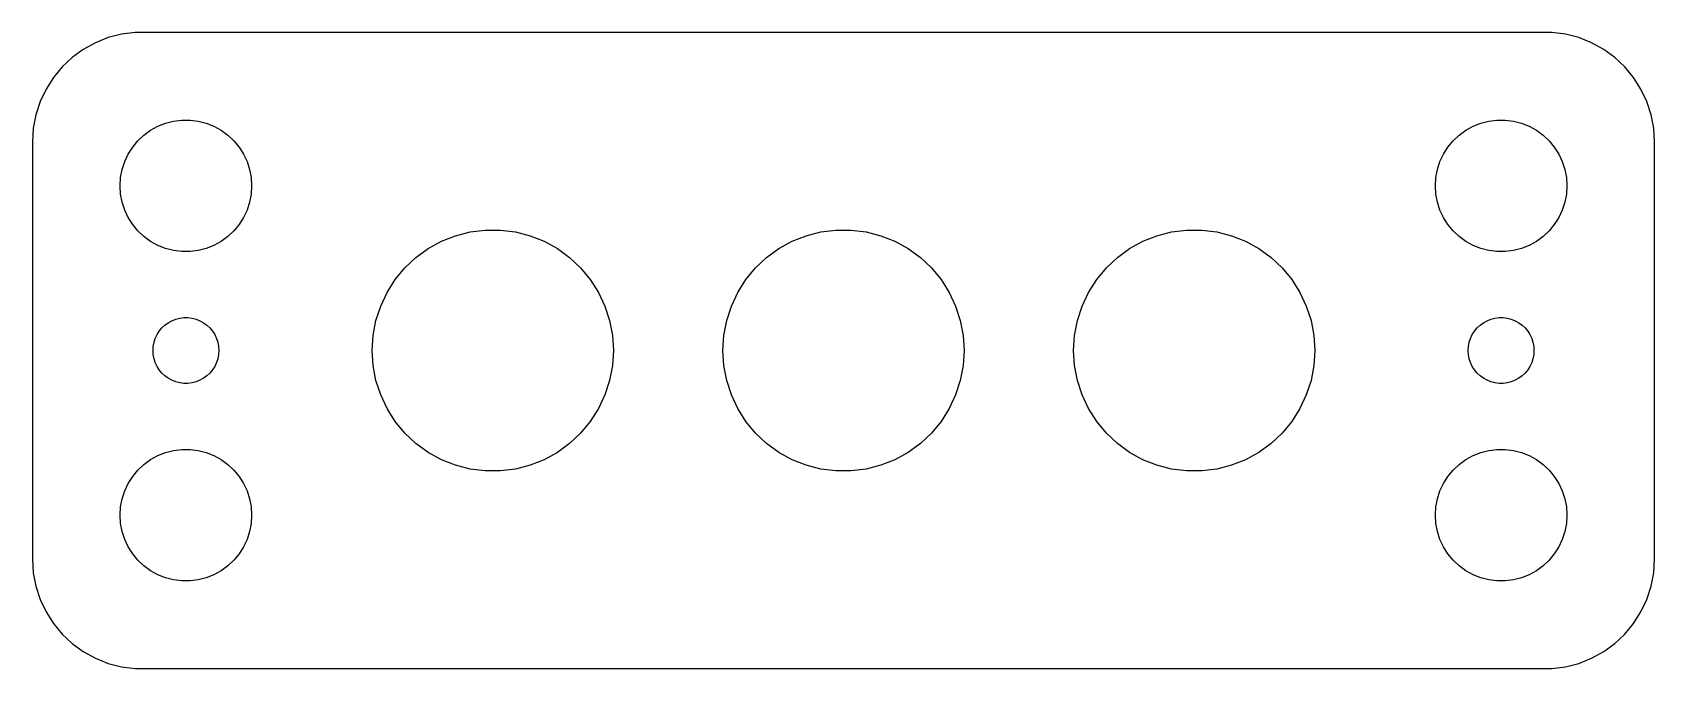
# Model space of a CAD drawing. Header units: metres. Extents: x -37 to 37, y 24.5 to 53.5.
import ezdxf

# ---------------------------------------------------------------- set-up
doc = ezdxf.new("R2010")
doc.units = ezdxf.units.M

msp = doc.modelspace()

# ---------------------------------------------------------------- linework, layer by layer
for p, q in [((-32.9369, 53.4114), (-33.5451, 53.2553)), ((-32.3139, 53.4901), (-32.9369, 53.4114)), ((32.3139, 53.4901), (-32.3139, 53.4901)), ((32.9369, 53.4114), (32.3139, 53.4901)), ((33.5451, 53.2553), (32.9369, 53.4114)), ((-34.6791, 52.7216), (-35.1871, 52.3526)), ((-34.1289, 53.0241), (-34.6791, 52.7216)), ((-33.5451, 53.2553), (-34.1289, 53.0241)), ((34.1289, 53.0241), (33.5451, 53.2553)), ((34.6791, 52.7216), (34.1289, 53.0241)), ((35.1871, 52.3526), (34.6791, 52.7216)), ((-35.6448, 51.9227), (-36.0451, 51.4389)), ((-35.1871, 52.3526), (-35.6448, 51.9227)), ((35.6448, 51.9227), (35.1871, 52.3526)), ((36.0451, 51.4389), (35.6448, 51.9227)), ((-36.0451, 51.4389), (-36.3815, 50.9088)), ((36.3815, 50.9088), (36.0451, 51.4389)), ((-36.6489, 50.3406), (-36.8429, 49.7434)), ((-36.3815, 50.9088), (-36.6489, 50.3406)), ((36.6489, 50.3406), (36.3815, 50.9088)), ((36.8429, 49.7434), (36.6489, 50.3406)), ((-36.8429, 49.7434), (-36.9606, 49.1267)), ((36.9606, 49.1267), (36.8429, 49.7434)), ((-36.9606, 49.1267), (-37, 48.5)), ((-31.9123, 48.8115), (-31.6075, 49.033)), ((-31.6075, 49.033), (-31.2773, 49.2145)), ((-31.2773, 49.2145), (-30.927, 49.3532)), ((-30.927, 49.3532), (-30.5621, 49.4469)), ((-30.5621, 49.4469), (-30.1884, 49.4941)), ((-30.1884, 49.4941), (-29.8116, 49.4941)), ((-29.8116, 49.4941), (-29.4379, 49.4469)), ((-29.4379, 49.4469), (-29.0729, 49.3532)), ((-29.0729, 49.3532), (-28.7227, 49.2145)), ((-28.7227, 49.2145), (-28.3925, 49.033)), ((-28.3925, 49.033), (-28.0877, 48.8115)), ((28.0877, 48.8115), (28.3925, 49.033)), ((28.3925, 49.033), (28.7227, 49.2145)), ((28.7227, 49.2145), (29.0729, 49.3532)), ((29.0729, 49.3532), (29.4379, 49.4469)), ((29.4379, 49.4469), (29.8116, 49.4941)), ((29.8116, 49.4941), (30.1884, 49.4941)), ((30.1884, 49.4941), (30.5621, 49.4469)), ((30.5621, 49.4469), (30.927, 49.3532)), ((30.927, 49.3532), (31.2773, 49.2145)), ((31.2773, 49.2145), (31.6075, 49.033)), ((31.6075, 49.033), (31.9123, 48.8115)), ((37, 48.5), (36.9606, 49.1267)), ((-37, 48.5), (-37, 29.5)), ((-32.6289, 47.9453), (-32.427, 48.2634)), ((-32.427, 48.2634), (-32.1869, 48.5536)), ((-32.1869, 48.5536), (-31.9123, 48.8115)), ((-28.0877, 48.8115), (-27.8131, 48.5536)), ((-27.8131, 48.5536), (-27.5729, 48.2634)), ((-27.5729, 48.2634), (-27.3711, 47.9453)), ((27.3711, 47.9453), (27.5729, 48.2634)), ((27.5729, 48.2634), (27.8131, 48.5536)), ((27.8131, 48.5536), (28.0877, 48.8115)), ((31.9123, 48.8115), (32.1869, 48.5536)), ((32.1869, 48.5536), (32.427, 48.2634)), ((32.427, 48.2634), (32.6289, 47.9453)), ((37, 29.5), (37, 48.5)), ((-32.9057, 47.2461), (-32.7893, 47.6044)), ((-32.7893, 47.6044), (-32.6289, 47.9453)), ((-27.3711, 47.9453), (-27.2107, 47.6044)), ((-27.2107, 47.6044), (-27.0942, 47.2461)), ((27.0942, 47.2461), (27.2107, 47.6044)), ((27.2107, 47.6044), (27.3711, 47.9453)), ((32.6289, 47.9453), (32.7893, 47.6044)), ((32.7893, 47.6044), (32.9057, 47.2461)), ((-33, 46.5), (-32.9763, 46.876)), ((-32.9763, 46.876), (-32.9057, 47.2461)), ((-27.0942, 47.2461), (-27.0237, 46.876)), ((-27.0237, 46.876), (-27, 46.5)), ((27, 46.5), (27.0237, 46.876)), ((27.0237, 46.876), (27.0942, 47.2461)), ((32.9057, 47.2461), (32.9763, 46.876)), ((32.9763, 46.876), (33, 46.5)), ((-32.9763, 46.124), (-33, 46.5)), ((-32.9057, 45.7539), (-32.9763, 46.124)), ((-27.0237, 46.124), (-27.0942, 45.7539)), ((-27, 46.5), (-27.0237, 46.124)), ((27.0237, 46.124), (27, 46.5)), ((27.0942, 45.7539), (27.0237, 46.124)), ((32.9763, 46.124), (32.9057, 45.7539)), ((33, 46.5), (32.9763, 46.124)), ((-32.7893, 45.3956), (-32.9057, 45.7539)), ((-32.6289, 45.0547), (-32.7893, 45.3956)), ((-27.2107, 45.3956), (-27.3711, 45.0547)), ((-27.0942, 45.7539), (-27.2107, 45.3956)), ((27.2107, 45.3956), (27.0942, 45.7539)), ((27.3711, 45.0547), (27.2107, 45.3956)), ((32.7893, 45.3956), (32.6289, 45.0547)), ((32.9057, 45.7539), (32.7893, 45.3956)), ((-32.427, 44.7366), (-32.6289, 45.0547)), ((-32.1869, 44.4464), (-32.427, 44.7366)), ((-31.9123, 44.1884), (-32.1869, 44.4464)), ((-27.8131, 44.4464), (-28.0877, 44.1884)), ((-27.5729, 44.7366), (-27.8131, 44.4464)), ((-27.3711, 45.0547), (-27.5729, 44.7366)), ((-17.6996, 44.2308), (-17.0306, 44.4026)), ((-17.0306, 44.4026), (-16.3453, 44.4891)), ((-16.3453, 44.4891), (-15.6546, 44.4891)), ((-15.6546, 44.4891), (-14.9694, 44.4026)), ((-14.9694, 44.4026), (-14.3004, 44.2308)), ((-1.69958, 44.2308), (-1.03059, 44.4026)), ((-1.03059, 44.4026), (-0.34534, 44.4891)), ((-0.34534, 44.4891), (0.34534, 44.4891)), ((0.34534, 44.4891), (1.03059, 44.4026)), ((1.03059, 44.4026), (1.69958, 44.2308)), ((14.3004, 44.2308), (14.9694, 44.4026)), ((14.9694, 44.4026), (15.6546, 44.4891)), ((15.6546, 44.4891), (16.3453, 44.4891)), ((16.3453, 44.4891), (17.0306, 44.4026)), ((17.0306, 44.4026), (17.6996, 44.2308)), ((27.5729, 44.7366), (27.3711, 45.0547)), ((27.8131, 44.4464), (27.5729, 44.7366)), ((28.0877, 44.1884), (27.8131, 44.4464)), ((32.1869, 44.4464), (31.9123, 44.1884)), ((32.427, 44.7366), (32.1869, 44.4464)), ((32.6289, 45.0547), (32.427, 44.7366)), ((-31.6075, 43.967), (-31.9123, 44.1884)), ((-31.2773, 43.7855), (-31.6075, 43.967)), ((-30.927, 43.6468), (-31.2773, 43.7855)), ((-28.7227, 43.7855), (-29.0729, 43.6468)), ((-28.3925, 43.967), (-28.7227, 43.7855)), ((-28.0877, 44.1884), (-28.3925, 43.967)), ((-18.947, 43.6438), (-18.3418, 43.9765)), ((-18.3418, 43.9765), (-17.6996, 44.2308)), ((-14.3004, 44.2308), (-13.6582, 43.9765)), ((-13.6582, 43.9765), (-13.0529, 43.6438)), ((-2.94704, 43.6438), (-2.34178, 43.9765)), ((-2.34178, 43.9765), (-1.69958, 44.2308)), ((1.69958, 44.2308), (2.34178, 43.9765)), ((2.34178, 43.9765), (2.94704, 43.6438)), ((13.0529, 43.6438), (13.6582, 43.9765)), ((13.6582, 43.9765), (14.3004, 44.2308)), ((17.6996, 44.2308), (18.3418, 43.9765)), ((18.3418, 43.9765), (18.947, 43.6438)), ((28.3925, 43.967), (28.0877, 44.1884)), ((28.7227, 43.7855), (28.3925, 43.967)), ((29.0729, 43.6468), (28.7227, 43.7855)), ((31.2773, 43.7855), (30.927, 43.6468)), ((31.6075, 43.967), (31.2773, 43.7855)), ((31.9123, 44.1884), (31.6075, 43.967)), ((-30.5621, 43.5531), (-30.927, 43.6468)), ((-30.1884, 43.5059), (-30.5621, 43.5531)), ((-29.8116, 43.5059), (-30.1884, 43.5059)), ((-29.4379, 43.5531), (-29.8116, 43.5059)), ((-29.0729, 43.6468), (-29.4379, 43.5531)), ((-20.0093, 42.765), (-19.5058, 43.2378)), ((-19.5058, 43.2378), (-18.947, 43.6438)), ((-13.0529, 43.6438), (-12.4942, 43.2378)), ((-12.4942, 43.2378), (-11.9907, 42.765)), ((-4.00932, 42.765), (-3.50583, 43.2378)), ((-3.50583, 43.2378), (-2.94704, 43.6438)), ((2.94704, 43.6438), (3.50583, 43.2378)), ((3.50583, 43.2378), (4.00932, 42.765)), ((11.9907, 42.765), (12.4942, 43.2378)), ((12.4942, 43.2378), (13.0529, 43.6438)), ((18.947, 43.6438), (19.5058, 43.2378)), ((19.5058, 43.2378), (20.0093, 42.765)), ((29.4379, 43.5531), (29.0729, 43.6468)), ((29.8116, 43.5059), (29.4379, 43.5531)), ((30.1884, 43.5059), (29.8116, 43.5059)), ((30.5621, 43.5531), (30.1884, 43.5059)), ((30.927, 43.6468), (30.5621, 43.5531)), ((-20.8197, 41.6496), (-20.4496, 42.2328)), ((-20.4496, 42.2328), (-20.0093, 42.765)), ((-11.9907, 42.765), (-11.5504, 42.2328)), ((-11.5504, 42.2328), (-11.1803, 41.6496)), ((-4.81967, 41.6496), (-4.44958, 42.2328)), ((-4.44958, 42.2328), (-4.00932, 42.765)), ((4.00932, 42.765), (4.44958, 42.2328)), ((4.44958, 42.2328), (4.81967, 41.6496)), ((11.1803, 41.6496), (11.5504, 42.2328)), ((11.5504, 42.2328), (11.9907, 42.765)), ((20.0093, 42.765), (20.4496, 42.2328)), ((20.4496, 42.2328), (20.8197, 41.6496)), ((-21.1138, 41.0247), (-20.8197, 41.6496)), ((-11.1803, 41.6496), (-10.8862, 41.0247)), ((-5.11377, 41.0247), (-4.81967, 41.6496)), ((4.81967, 41.6496), (5.11377, 41.0247)), ((10.8862, 41.0247), (11.1803, 41.6496)), ((20.8197, 41.6496), (21.1138, 41.0247)), ((-21.3272, 40.3678), (-21.1138, 41.0247)), ((-10.8862, 41.0247), (-10.6728, 40.3678)), ((-5.32719, 40.3678), (-5.11377, 41.0247)), ((5.11377, 41.0247), (5.32719, 40.3678)), ((10.6728, 40.3678), (10.8862, 41.0247)), ((21.1138, 41.0247), (21.3272, 40.3678)), ((-31.2135, 39.8817), (-31.0934, 40.0268)), ((-31.0934, 40.0268), (-30.9561, 40.1558)), ((-30.9561, 40.1558), (-30.8037, 40.2665)), ((-30.8037, 40.2665), (-30.6387, 40.3572)), ((-30.6387, 40.3572), (-30.4635, 40.4266)), ((-30.4635, 40.4266), (-30.2811, 40.4734)), ((-30.2811, 40.4734), (-30.0942, 40.497)), ((-30.0942, 40.497), (-29.9058, 40.497)), ((-29.9058, 40.497), (-29.7189, 40.4734)), ((-29.7189, 40.4734), (-29.5365, 40.4266)), ((-29.5365, 40.4266), (-29.3613, 40.3572)), ((-29.3613, 40.3572), (-29.1963, 40.2665)), ((-29.1963, 40.2665), (-29.0439, 40.1558)), ((-29.0439, 40.1558), (-28.9065, 40.0268)), ((-28.9065, 40.0268), (-28.7865, 39.8817)), ((-21.4566, 39.6893), (-21.3272, 40.3678)), ((-10.6728, 40.3678), (-10.5434, 39.6893)), ((-5.45662, 39.6893), (-5.32719, 40.3678)), ((5.32719, 40.3678), (5.45662, 39.6893)), ((10.5434, 39.6893), (10.6728, 40.3678)), ((21.3272, 40.3678), (21.4566, 39.6893)), ((28.7865, 39.8817), (28.9065, 40.0268)), ((28.9065, 40.0268), (29.0439, 40.1558)), ((29.0439, 40.1558), (29.1963, 40.2665)), ((29.1963, 40.2665), (29.3613, 40.3572)), ((29.3613, 40.3572), (29.5365, 40.4266)), ((29.5365, 40.4266), (29.7189, 40.4734)), ((29.7189, 40.4734), (29.9058, 40.497)), ((29.9058, 40.497), (30.0942, 40.497)), ((30.0942, 40.497), (30.2811, 40.4734)), ((30.2811, 40.4734), (30.4635, 40.4266)), ((30.4635, 40.4266), (30.6387, 40.3572)), ((30.6387, 40.3572), (30.8037, 40.2665)), ((30.8037, 40.2665), (30.9561, 40.1558)), ((30.9561, 40.1558), (31.0934, 40.0268)), ((31.0934, 40.0268), (31.2135, 39.8817)), ((-31.4882, 39.188), (-31.4529, 39.373)), ((-31.4529, 39.373), (-31.3947, 39.5522)), ((-31.3947, 39.5522), (-31.3145, 39.7226)), ((-31.3145, 39.7226), (-31.2135, 39.8817)), ((-28.7865, 39.8817), (-28.6855, 39.7226)), ((-28.6855, 39.7226), (-28.6053, 39.5522)), ((-28.6053, 39.5522), (-28.5471, 39.373)), ((-28.5471, 39.373), (-28.5118, 39.188)), ((-21.5, 39), (-21.4566, 39.6893)), ((-10.5434, 39.6893), (-10.5, 39)), ((-5.5, 39), (-5.45662, 39.6893)), ((5.45662, 39.6893), (5.5, 39)), ((10.5, 39), (10.5434, 39.6893)), ((21.4566, 39.6893), (21.5, 39)), ((28.5118, 39.188), (28.5471, 39.373)), ((28.5471, 39.373), (28.6053, 39.5522)), ((28.6053, 39.5522), (28.6855, 39.7226)), ((28.6855, 39.7226), (28.7865, 39.8817)), ((31.2135, 39.8817), (31.3145, 39.7226)), ((31.3145, 39.7226), (31.3947, 39.5522)), ((31.3947, 39.5522), (31.4529, 39.373)), ((31.4529, 39.373), (31.4882, 39.188)), ((-31.5, 39), (-31.4882, 39.188)), ((-31.4882, 38.812), (-31.5, 39)), ((-31.4529, 38.627), (-31.4882, 38.812)), ((-31.3947, 38.4478), (-31.4529, 38.627)), ((-28.5471, 38.627), (-28.6053, 38.4478)), ((-28.5118, 38.812), (-28.5471, 38.627)), ((-28.5118, 39.188), (-28.5, 39)), ((-28.5, 39), (-28.5118, 38.812)), ((-21.4566, 38.3107), (-21.5, 39)), ((-10.5, 39), (-10.5434, 38.3107)), ((-5.45662, 38.3107), (-5.5, 39)), ((5.5, 39), (5.45662, 38.3107)), ((10.5434, 38.3107), (10.5, 39)), ((21.5, 39), (21.4566, 38.3107)), ((28.5, 39), (28.5118, 39.188)), ((28.5118, 38.812), (28.5, 39)), ((28.5471, 38.627), (28.5118, 38.812)), ((28.6053, 38.4478), (28.5471, 38.627)), ((31.4529, 38.627), (31.3947, 38.4478)), ((31.4882, 38.812), (31.4529, 38.627)), ((31.4882, 39.188), (31.5, 39)), ((31.5, 39), (31.4882, 38.812)), ((-31.3145, 38.2774), (-31.3947, 38.4478)), ((-31.2135, 38.1183), (-31.3145, 38.2774)), ((-31.0934, 37.9732), (-31.2135, 38.1183)), ((-30.9561, 37.8442), (-31.0934, 37.9732)), ((-30.8037, 37.7335), (-30.9561, 37.8442)), ((-29.0439, 37.8442), (-29.1963, 37.7335)), ((-28.9065, 37.9732), (-29.0439, 37.8442)), ((-28.7865, 38.1183), (-28.9065, 37.9732)), ((-28.6855, 38.2774), (-28.7865, 38.1183)), ((-28.6053, 38.4478), (-28.6855, 38.2774)), ((-21.3272, 37.6322), (-21.4566, 38.3107)), ((-10.5434, 38.3107), (-10.6728, 37.6322)), ((-5.32719, 37.6322), (-5.45662, 38.3107)), ((5.45662, 38.3107), (5.32719, 37.6322)), ((10.6728, 37.6322), (10.5434, 38.3107)), ((21.4566, 38.3107), (21.3272, 37.6322)), ((28.6855, 38.2774), (28.6053, 38.4478)), ((28.7865, 38.1183), (28.6855, 38.2774)), ((28.9065, 37.9732), (28.7865, 38.1183)), ((29.0439, 37.8442), (28.9065, 37.9732)), ((29.1963, 37.7335), (29.0439, 37.8442)), ((30.9561, 37.8442), (30.8037, 37.7335)), ((31.0934, 37.9732), (30.9561, 37.8442)), ((31.2135, 38.1183), (31.0934, 37.9732)), ((31.3145, 38.2774), (31.2135, 38.1183)), ((31.3947, 38.4478), (31.3145, 38.2774)), ((-30.6387, 37.6428), (-30.8037, 37.7335)), ((-30.4635, 37.5734), (-30.6387, 37.6428)), ((-30.2811, 37.5266), (-30.4635, 37.5734)), ((-30.0942, 37.503), (-30.2811, 37.5266)), ((-29.9058, 37.503), (-30.0942, 37.503)), ((-29.7189, 37.5266), (-29.9058, 37.503)), ((-29.5365, 37.5734), (-29.7189, 37.5266)), ((-29.3613, 37.6428), (-29.5365, 37.5734)), ((-29.1963, 37.7335), (-29.3613, 37.6428)), ((-21.1138, 36.9753), (-21.3272, 37.6322)), ((-10.6728, 37.6322), (-10.8862, 36.9753)), ((-5.11377, 36.9753), (-5.32719, 37.6322)), ((5.32719, 37.6322), (5.11377, 36.9753)), ((10.8862, 36.9753), (10.6728, 37.6322)), ((21.3272, 37.6322), (21.1138, 36.9753)), ((29.3613, 37.6428), (29.1963, 37.7335)), ((29.5365, 37.5734), (29.3613, 37.6428)), ((29.7189, 37.5266), (29.5365, 37.5734)), ((29.9058, 37.503), (29.7189, 37.5266)), ((30.0942, 37.503), (29.9058, 37.503)), ((30.2811, 37.5266), (30.0942, 37.503)), ((30.4635, 37.5734), (30.2811, 37.5266)), ((30.6387, 37.6428), (30.4635, 37.5734)), ((30.8037, 37.7335), (30.6387, 37.6428)), ((-20.8197, 36.3504), (-21.1138, 36.9753)), ((-20.4496, 35.7672), (-20.8197, 36.3504)), ((-11.1803, 36.3504), (-11.5504, 35.7672)), ((-10.8862, 36.9753), (-11.1803, 36.3504)), ((-4.81967, 36.3504), (-5.11377, 36.9753)), ((-4.44958, 35.7672), (-4.81967, 36.3504)), ((4.81967, 36.3504), (4.44958, 35.7672)), ((5.11377, 36.9753), (4.81967, 36.3504)), ((11.1803, 36.3504), (10.8862, 36.9753)), ((11.5504, 35.7672), (11.1803, 36.3504)), ((20.8197, 36.3504), (20.4496, 35.7672)), ((21.1138, 36.9753), (20.8197, 36.3504)), ((-20.0093, 35.235), (-20.4496, 35.7672)), ((-11.5504, 35.7672), (-11.9907, 35.235)), ((-4.00932, 35.235), (-4.44958, 35.7672)), ((4.44958, 35.7672), (4.00932, 35.235)), ((11.9907, 35.235), (11.5504, 35.7672)), ((20.4496, 35.7672), (20.0093, 35.235)), ((-19.5058, 34.7622), (-20.0093, 35.235)), ((-11.9907, 35.235), (-12.4942, 34.7622)), ((-3.50583, 34.7622), (-4.00932, 35.235)), ((4.00932, 35.235), (3.50583, 34.7622)), ((12.4942, 34.7622), (11.9907, 35.235)), ((20.0093, 35.235), (19.5058, 34.7622)), ((-31.6075, 34.033), (-31.2773, 34.2145)), ((-31.2773, 34.2145), (-30.927, 34.3532)), ((-30.927, 34.3532), (-30.5621, 34.4469)), ((-30.5621, 34.4469), (-30.1884, 34.4941)), ((-30.1884, 34.4941), (-29.8116, 34.4941)), ((-29.8116, 34.4941), (-29.4379, 34.4469)), ((-29.4379, 34.4469), (-29.0729, 34.3532)), ((-29.0729, 34.3532), (-28.7227, 34.2145)), ((-28.7227, 34.2145), (-28.3925, 34.033)), ((-18.947, 34.3562), (-19.5058, 34.7622)), ((-18.3418, 34.0235), (-18.947, 34.3562)), ((-13.0529, 34.3562), (-13.6582, 34.0235)), ((-12.4942, 34.7622), (-13.0529, 34.3562)), ((-2.94704, 34.3562), (-3.50583, 34.7622)), ((-2.34178, 34.0235), (-2.94704, 34.3562)), ((2.94704, 34.3562), (2.34178, 34.0235)), ((3.50583, 34.7622), (2.94704, 34.3562)), ((13.0529, 34.3562), (12.4942, 34.7622)), ((13.6582, 34.0235), (13.0529, 34.3562)), ((18.947, 34.3562), (18.3418, 34.0235)), ((19.5058, 34.7622), (18.947, 34.3562)), ((28.3925, 34.033), (28.7227, 34.2145)), ((28.7227, 34.2145), (29.0729, 34.3532)), ((29.0729, 34.3532), (29.4379, 34.4469)), ((29.4379, 34.4469), (29.8116, 34.4941)), ((29.8116, 34.4941), (30.1884, 34.4941)), ((30.1884, 34.4941), (30.5621, 34.4469)), ((30.5621, 34.4469), (30.927, 34.3532)), ((30.927, 34.3532), (31.2773, 34.2145)), ((31.2773, 34.2145), (31.6075, 34.033)), ((-32.427, 33.2634), (-32.1869, 33.5536)), ((-32.1869, 33.5536), (-31.9123, 33.8116)), ((-31.9123, 33.8116), (-31.6075, 34.033)), ((-28.3925, 34.033), (-28.0877, 33.8116)), ((-28.0877, 33.8116), (-27.8131, 33.5536)), ((-27.8131, 33.5536), (-27.5729, 33.2634)), ((-17.6996, 33.7692), (-18.3418, 34.0235)), ((-17.0306, 33.5974), (-17.6996, 33.7692)), ((-16.3453, 33.5109), (-17.0306, 33.5974)), ((-15.6546, 33.5109), (-16.3453, 33.5109)), ((-14.9694, 33.5974), (-15.6546, 33.5109)), ((-14.3004, 33.7692), (-14.9694, 33.5974)), ((-13.6582, 34.0235), (-14.3004, 33.7692)), ((-1.69958, 33.7692), (-2.34178, 34.0235)), ((-1.03059, 33.5974), (-1.69958, 33.7692)), ((-0.34534, 33.5109), (-1.03059, 33.5974)), ((0.34534, 33.5109), (-0.34534, 33.5109)), ((1.03059, 33.5974), (0.34534, 33.5109)), ((1.69958, 33.7692), (1.03059, 33.5974)), ((2.34178, 34.0235), (1.69958, 33.7692)), ((14.3004, 33.7692), (13.6582, 34.0235)), ((14.9694, 33.5974), (14.3004, 33.7692)), ((15.6546, 33.5109), (14.9694, 33.5974)), ((16.3453, 33.5109), (15.6546, 33.5109)), ((17.0306, 33.5974), (16.3453, 33.5109)), ((17.6996, 33.7692), (17.0306, 33.5974)), ((18.3418, 34.0235), (17.6996, 33.7692)), ((27.5729, 33.2634), (27.8131, 33.5536)), ((27.8131, 33.5536), (28.0877, 33.8116)), ((28.0877, 33.8116), (28.3925, 34.033)), ((31.6075, 34.033), (31.9123, 33.8116)), ((31.9123, 33.8116), (32.1869, 33.5536)), ((32.1869, 33.5536), (32.427, 33.2634)), ((-32.9057, 32.2461), (-32.7893, 32.6044)), ((-32.7893, 32.6044), (-32.6289, 32.9453)), ((-32.6289, 32.9453), (-32.427, 33.2634)), ((-27.5729, 33.2634), (-27.3711, 32.9453)), ((-27.3711, 32.9453), (-27.2107, 32.6044)), ((-27.2107, 32.6044), (-27.0942, 32.2461)), ((27.0942, 32.2461), (27.2107, 32.6044)), ((27.2107, 32.6044), (27.3711, 32.9453)), ((27.3711, 32.9453), (27.5729, 33.2634)), ((32.427, 33.2634), (32.6289, 32.9453)), ((32.6289, 32.9453), (32.7893, 32.6044)), ((32.7893, 32.6044), (32.9057, 32.2461)), ((-33, 31.5), (-32.9763, 31.876)), ((-32.9763, 31.876), (-32.9057, 32.2461)), ((-27.0942, 32.2461), (-27.0237, 31.876)), ((-27.0237, 31.876), (-27, 31.5)), ((27, 31.5), (27.0237, 31.876)), ((27.0237, 31.876), (27.0942, 32.2461)), ((32.9057, 32.2461), (32.9763, 31.876)), ((32.9763, 31.876), (33, 31.5)), ((-32.9763, 31.124), (-33, 31.5)), ((-32.9057, 30.7539), (-32.9763, 31.124)), ((-27.0237, 31.124), (-27.0942, 30.7539)), ((-27, 31.5), (-27.0237, 31.124)), ((27.0237, 31.124), (27, 31.5)), ((27.0942, 30.7539), (27.0237, 31.124)), ((32.9763, 31.124), (32.9057, 30.7539)), ((33, 31.5), (32.9763, 31.124)), ((-32.7893, 30.3956), (-32.9057, 30.7539)), ((-32.6289, 30.0547), (-32.7893, 30.3956)), ((-27.2107, 30.3956), (-27.3711, 30.0547)), ((-27.0942, 30.7539), (-27.2107, 30.3956)), ((27.2107, 30.3956), (27.0942, 30.7539)), ((27.3711, 30.0547), (27.2107, 30.3956)), ((32.7893, 30.3956), (32.6289, 30.0547)), ((32.9057, 30.7539), (32.7893, 30.3956)), ((-32.427, 29.7366), (-32.6289, 30.0547)), ((-32.1869, 29.4464), (-32.427, 29.7366)), ((-27.5729, 29.7366), (-27.8131, 29.4464)), ((-27.3711, 30.0547), (-27.5729, 29.7366)), ((27.5729, 29.7366), (27.3711, 30.0547)), ((27.8131, 29.4464), (27.5729, 29.7366)), ((32.427, 29.7366), (32.1869, 29.4464)), ((32.6289, 30.0547), (32.427, 29.7366)), ((-37, 29.5), (-36.9606, 28.8733)), ((-36.9606, 28.8733), (-36.8429, 28.2566)), ((-31.9123, 29.1885), (-32.1869, 29.4464)), ((-31.6075, 28.967), (-31.9123, 29.1885)), ((-31.2773, 28.7855), (-31.6075, 28.967)), ((-28.3925, 28.967), (-28.7227, 28.7855)), ((-28.0877, 29.1885), (-28.3925, 28.967)), ((-27.8131, 29.4464), (-28.0877, 29.1885)), ((28.0877, 29.1885), (27.8131, 29.4464)), ((28.3925, 28.967), (28.0877, 29.1885)), ((28.7227, 28.7855), (28.3925, 28.967)), ((31.6075, 28.967), (31.2773, 28.7855)), ((31.9123, 29.1885), (31.6075, 28.967)), ((32.1869, 29.4464), (31.9123, 29.1885)), ((36.8429, 28.2566), (36.9606, 28.8733)), ((36.9606, 28.8733), (37, 29.5)), ((-36.8429, 28.2566), (-36.6489, 27.6594)), ((-30.927, 28.6468), (-31.2773, 28.7855)), ((-30.5621, 28.5531), (-30.927, 28.6468)), ((-30.1884, 28.5059), (-30.5621, 28.5531)), ((-29.8116, 28.5059), (-30.1884, 28.5059)), ((-29.4379, 28.5531), (-29.8116, 28.5059)), ((-29.0729, 28.6468), (-29.4379, 28.5531)), ((-28.7227, 28.7855), (-29.0729, 28.6468)), ((29.0729, 28.6468), (28.7227, 28.7855)), ((29.4379, 28.5531), (29.0729, 28.6468)), ((29.8116, 28.5059), (29.4379, 28.5531)), ((30.1884, 28.5059), (29.8116, 28.5059)), ((30.5621, 28.5531), (30.1884, 28.5059)), ((30.927, 28.6468), (30.5621, 28.5531)), ((31.2773, 28.7855), (30.927, 28.6468)), ((36.6489, 27.6594), (36.8429, 28.2566)), ((-36.6489, 27.6594), (-36.3815, 27.0912)), ((36.3815, 27.0912), (36.6489, 27.6594)), ((-36.3815, 27.0912), (-36.0451, 26.5611)), ((36.0451, 26.5611), (36.3815, 27.0912)), ((-36.0451, 26.5611), (-35.6448, 26.0773)), ((-35.6448, 26.0773), (-35.1871, 25.6474)), ((35.1871, 25.6474), (35.6448, 26.0773)), ((35.6448, 26.0773), (36.0451, 26.5611)), ((-35.1871, 25.6474), (-34.6791, 25.2784)), ((-34.6791, 25.2784), (-34.1289, 24.9759)), ((34.1289, 24.9759), (34.6791, 25.2784)), ((34.6791, 25.2784), (35.1871, 25.6474)), ((-34.1289, 24.9759), (-33.5451, 24.7447)), ((-33.5451, 24.7447), (-32.9369, 24.5886)), ((-32.9369, 24.5886), (-32.3139, 24.5099)), ((-32.3139, 24.5099), (32.3139, 24.5099)), ((32.3139, 24.5099), (32.9369, 24.5886)), ((32.9369, 24.5886), (33.5451, 24.7447)), ((33.5451, 24.7447), (34.1289, 24.9759))]:
    msp.add_line(p, q)

doc.saveas('drawing.dxf')
